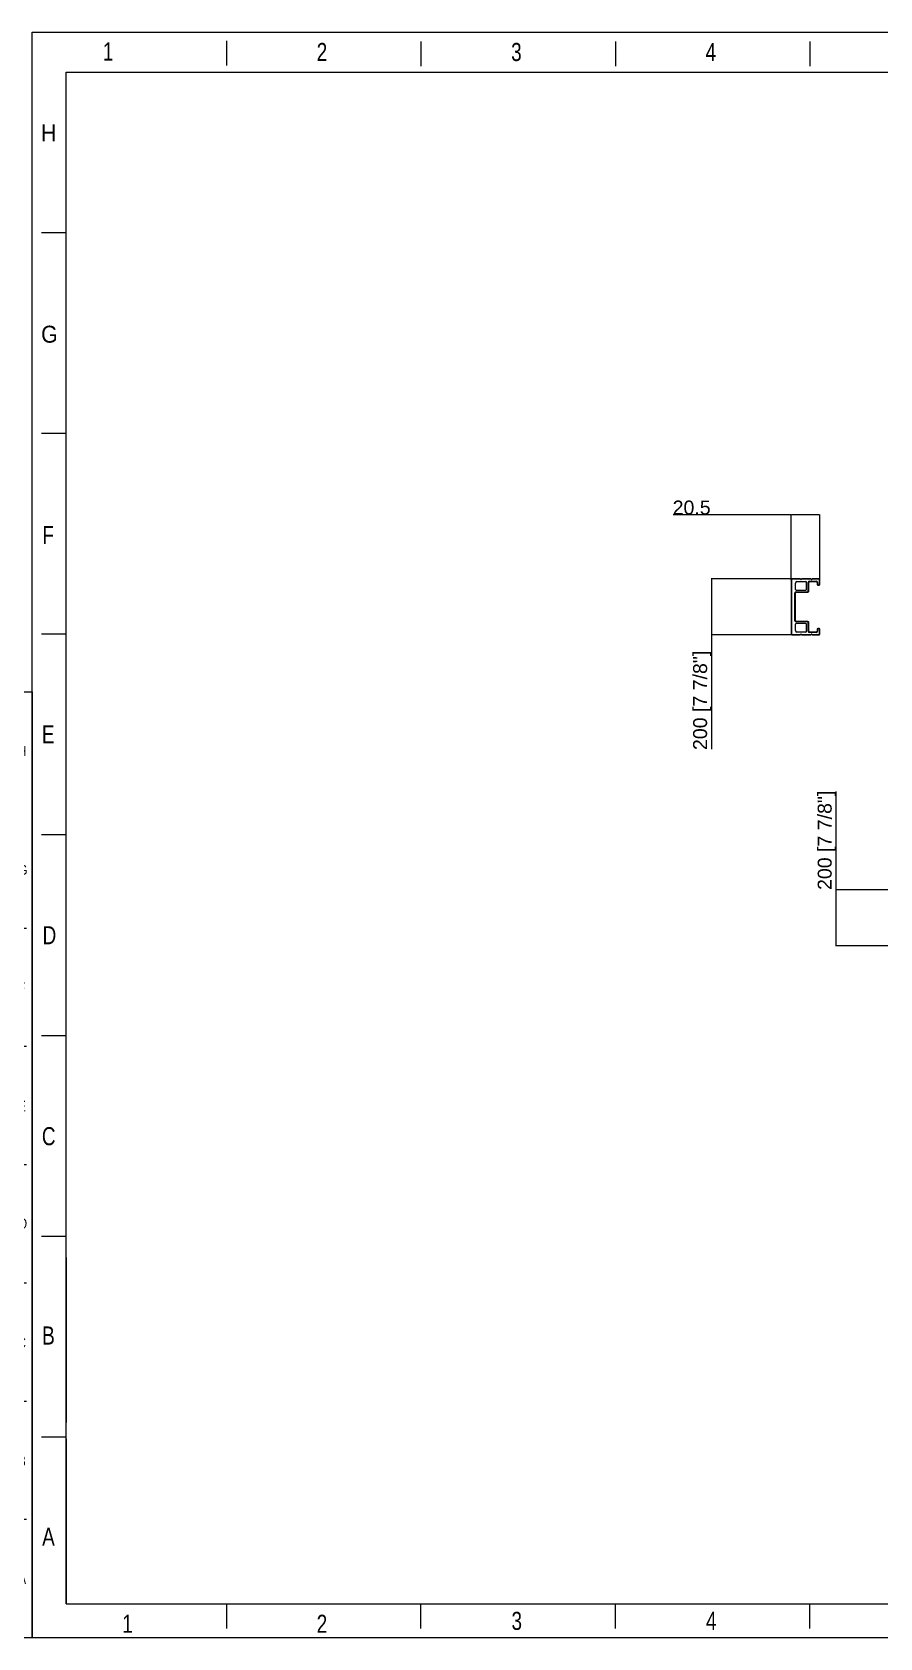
# Model space of a CAD drawing. Header units: millimetres. Extents: x -1070 to 42146, y 1440 to 12921.
# Drawn here: x 8763 to 11796, y 1440 to 7180 of the extents above; entities that cross this region are included whole.
import ezdxf

# ---------------------------------------------------------------- set-up
doc = ezdxf.new("R2010")
doc.units = ezdxf.units.MM
doc.layers.add('DIM', color=4, linetype='Continuous')
doc.layers.add('图框', color=7, linetype='Continuous')
doc.styles.add('CKSTANDARD', font='arial.ttf')
doc.styles.add('Roamns', font='romans.shx')
doc.styles.get("Standard").update_dxf_attribs({"font": 'arial.ttf'})
doc.dimstyles.new('ISO-25', dxfattribs={"dimtxt": 50, "dimasz": 2.5, "dimexe": 1.25, "dimexo": 0.625, "dimtad": 1, "dimtxsty": 'Standard', "dimcen": 2.5, "dimadec": 0, "dimazin": 0, "dimtfac": 1, "dimtmove": 0, "dimatfit": 3, "dimfxl": 1, "dimarcsym": 0})

# ---------------------------------------------------------------- blocks, each defined once
blk = doc.blocks.new('A$C7F980674')
at = {"layer": 'DIM'}
h = blk.add_hatch(color=0, dxfattribs=at)
h.paths.add_polyline_path([(7.072382140899999e-05, 14.43823848652391), (17.54018542246194, 49.09321739150072), (32.43710042510065, 49.09321739150072), (48.55284257268067, 14.43823848652391), (37.85417935127042, 14.43823848652391), (34.52331861507264, 21.47508279329122), (15.18332810379797, 21.47508279329122), (11.78696234113886, 14.43823848652391)])
h.paths.add_polyline_path([(24.94748300875654, 41.70518833840833), (18.4432997739641, 28.22933563047082), (31.32622136492865, 28.22933563047082)], flags=16)
h = blk.add_hatch(color=0, dxfattribs=at)
edge = h.paths.add_edge_path()
edge.add_arc((102.73004367057, 13.90886456904809), 4.008224344635951, 268.9921655110325, 361.5919063077861)
edge.add_arc((99.15354010349256, 13.8520860173212), 7.585044519850372, 1.270112135883178, 51.07851824680055)
edge.add_arc((307.8846824545763, 226.7410586670685), 290.5958996836599, 223.1994758205292, 225.4213170999201, ccw=False)
edge.add_arc((110.0181443910987, 42.41204420301801), 20.20419257147762, 160.1829900287513, 226.2534819823607, ccw=False)
edge.add_line((91.01044081093276, 49.26161368391513), (102.8060160324094, 49.26161368391513))
edge.add_arc((108.2666153697937, 42.83305403733538), 8.434721350051746, 130.3455086857447, 201.7414345435993)
edge.add_arc((128.4138673179259, 54.80693761470138), 31.79540957994945, 208.3500157259416, 232.6470193688833)
edge.add_arc((94.72388420018251, 12.01322233724932), 22.67708241663319, 1.6072526751569853, 50.5832628822302, ccw=False)
edge.add_arc((105.8459691270836, 11.59352122360906), 11.59424323095258, -89.35383752252329, 5.224491977119385, ccw=False)
edge.add_line((105.9767223201925, 1.52956708916e-05), (89.85622180037899, 1.52956708916e-05))
edge.add_line((89.85622180037899, 1.52956708916e-05), (89.85622180037899, 9.9012602990897))
edge.add_line((89.85622180037899, 9.9012602990897), (102.6595425193372, 9.9012602990897))
edge = h.paths.add_edge_path()
edge.add_arc((171.7675726878224, 35.99111448746953), 5.592045124112526, 4.242312034283134, 157.3807249757777)
edge.add_line((166.6056627364887, 38.14184792619381), (166.6056627364887, 14.68336624098083))
edge.add_line((166.6056627364887, 14.68336624098083), (158.2999845909944, 14.68336624098083))
edge.add_line((158.2999845909944, 14.68336624098083), (158.2999845909944, 48.98261023246597))
edge.add_line((158.2999845909944, 48.98261023246597), (166.6056627364887, 48.98261023246597))
edge.add_line((166.6056627364887, 48.98261023246597), (166.6056627364887, 44.54051251930104))
edge.add_arc((175.059291137004, 37.22529775423028), 11.17927547709232, 0.8903209452371925, 139.1292395527885, ccw=False)
edge.add_line((186.2372169588634, 37.39900588159253), (186.2372169588634, 14.59949883442459))
edge.add_line((186.2372169588634, 14.59949883442459), (177.3442962794797, 14.59949883442459))
edge.add_line((177.3442962794797, 14.59949883442459), (177.3442962794797, 36.40478422593151))
edge = h.paths.add_edge_path(flags=16)
edge.add_arc((136.4442843357392, 32.77929143981055), 9.435952450654392, 49.48403791523462, 192.8465811329278)
edge.add_line((127.2445240183151, 30.68129030702039), (142.5744439341942, 39.9527384458579))
edge = h.paths.add_edge_path()
edge.add_arc((138.324037688988, 35.05001054707828), 12.98520101557842, 229.4306864689146, 313.987557062781)
edge.add_line((147.3422875163669, 25.70727992560023), (151.5778032950766, 19.0634939338488))
edge.add_arc((136.8676456241519, 38.39878950785715), 24.29490468469704, 268.4242694583239, 307.2636236800371, ccw=False)
edge.add_arc((136.1995790051587, 31.76485599069565), 17.65178410925637, 90, 269.99999999833244, ccw=False)
edge.add_arc((136.9909520029032, 31.53144809733931), 17.90269153484251, 25.559083157673115, 92.53353593303888, ccw=False)
edge.add_line((153.1417016008636, 39.25541415211593), (129.8788853118894, 25.18619552736891))
at = {"layer": '图框'}
h = blk.add_hatch(color=30, dxfattribs=at)
edge = h.paths.add_edge_path(flags=0)
edge.add_line((64.32187787050498, 49.15013919285958), (64.32187787050498, 38.7695952337333))
edge.add_arc((68.06519958705758, 31.86908890660379), 7.850442347056839, -179.99999999998067, 118.47852907585141, ccw=False)
edge.add_line((60.21475723999902, 31.86908890659288), (60.21475723999902, 60.55619218834499))
edge.add_line((60.21475723999902, 60.55619218834545), (50.38336833377252, 60.55619218834545))
edge.add_line((50.38336833377252, 60.55619218834545), (50.38336833377252, 31.86908890659334))
edge.add_arc((68.06519958705758, 31.86908890660379), 17.6818312532899, 180.0000000000095, 462.2222539588729)
at = {"layer": '图框', "color": 7, "linetype": 'Continuous'}
for p, q in [((7.072382140899999e-05, 14.43823848652391), (17.54018542246194, 49.09321739150072)), ((17.54018542246194, 49.09321739150072), (32.43710042510065, 49.09321739150072)), ((24.94748300875654, 41.70518833840833), (18.4432997739641, 28.22933563047082)), ((31.32622136492865, 28.22933563047082), (24.94748300875654, 41.70518833840833)), ((32.43710042510065, 49.09321739150072), (48.55284257268067, 14.43823848652391)), ((91.01044081093276, 49.26161368391513), (102.8060160324094, 49.26161368391513)), ((127.2445240183151, 30.68129030702039), (142.5744439341942, 39.9527384458579)), ((153.1417016008636, 39.25541415211593), (129.8788853118894, 25.18619552736891)), ((158.2999845909944, 48.98261023246597), (166.6056627364887, 48.98261023246597)), ((158.2999845909944, 14.68336624098083), (158.2999845909944, 48.98261023246597)), ((166.6056627364887, 48.98261023246597), (166.6056627364887, 44.54051251930104)), ((166.6056627364887, 38.14184792619381), (166.6056627364887, 14.68336624098083)), ((177.3442962794797, 14.59949883442459), (177.3442962794797, 36.40478422593151)), ((186.2372169588634, 37.39900588159253), (186.2372169588634, 14.59949883442459)), ((11.78696234113886, 14.43823848652391), (7.072382140899999e-05, 14.43823848652391)), ((15.18332810379797, 21.47508279329122), (11.78696234113886, 14.43823848652391)), ((34.52331861507264, 21.47508279329122), (15.18332810379797, 21.47508279329122)), ((18.4432997739641, 28.22933563047082), (31.32622136492865, 28.22933563047082)), ((37.85417935127042, 14.43823848652391), (34.52331861507264, 21.47508279329122)), ((48.55284257268067, 14.43823848652391), (37.85417935127042, 14.43823848652391)), ((89.85622180037899, 9.9012602990897), (102.6595425193372, 9.9012602990897)), ((89.85622180037899, 1.52956708916e-05), (89.85622180037899, 9.9012602990897)), ((105.9767223201925, 1.52956708916e-05), (89.85622180037899, 1.52956708916e-05)), ((147.3422875163669, 25.70727992560023), (151.5778032950766, 19.0634939338488)), ((166.6056627364887, 14.68336624098083), (158.2999845909944, 14.68336624098083)), ((186.2372169588634, 14.59949883442459), (177.3442962794797, 14.59949883442459))]:
    blk.add_line(p, q, dxfattribs=at)
at = {"layer": '图框', "color": 30}
for p, q in [((60.21475723999902, 60.55619218834545), (50.38336833377252, 60.55619218834545)), ((50.38336833377252, 60.55619218834545), (50.38336833377252, 31.86908890659288)), ((60.21475723999902, 31.86908890659288), (60.21475723999902, 60.55619218834545)), ((64.32187787050498, 49.15013919285047), (64.32187787050498, 38.76959523373262))]:
    blk.add_line(p, q, dxfattribs=at)
at = {"layer": '图框', "color": 30, "linetype": 'Continuous'}
for p, q in [((50.38336833377252, 60.55619218834545), (60.21475723999902, 60.55619218834545)), ((50.38336833377252, 31.86908890659288), (50.38336833377252, 60.55619218834545)), ((60.21475723999902, 60.55619218834545), (60.21475723999902, 31.86908890659288)), ((64.32187787050498, 38.76959523373262), (64.32187787050498, 49.15013919285047))]:
    blk.add_line(p, q, dxfattribs=at)
at = {"layer": '图框', "color": 30}
for radius, end in [(17.68183125329058, 102.2222539587313), (7.850442347058727, 118.4785290759734)]:
    blk.add_arc((68.06519958705758, 31.86908890660379), radius, 180, end, dxfattribs=at)
at = {"layer": '图框', "color": 30, "linetype": 'Continuous'}
for radius, end in [(17.68183125329058, 102.2222539587313), (7.850442347058727, 118.4785290759734)]:
    blk.add_arc((68.06519958705758, 31.86908890660379), radius, 180, end, dxfattribs=at)
at = {"layer": '图框', "color": 7, "linetype": 'Continuous'}
for centre, radius, start, end in [((110.0181443910987, 42.41204420301801), 20.20419257147762, 160.1829900287512, 226.2534819823607), ((108.2666153697937, 42.83305403733538), 8.434721350051746, 130.3455086857447, 201.7414345435993), ((128.4138673179259, 54.80693761470138), 31.79540957994945, 208.3500157259416, 232.6470193688833), ((136.1995790051587, 31.76485599069565), 17.65178410925637, 90, 269.9999999983326), ((136.4442843357392, 32.77929143981055), 9.435952450654392, 49.48403791523462, 192.8465811329278), ((136.9909520029032, 31.53144809733931), 17.90269153484251, 25.55908315767311, 92.53353593303889), ((175.059291137004, 37.22529775423028), 11.17927547709232, 0.890320945237155, 139.1292395527885), ((171.7675726878224, 35.99111448746953), 5.592045124112526, 4.242312034283134, 157.3807249757777), ((307.8846824545763, 226.7410586670685), 290.5958996836599, 223.1994758205292, 225.4213170999201), ((102.73004367057, 13.90886456904809), 4.008224344635951, 268.9921655110325, 1.591906307786035), ((99.15354010349256, 13.8520860173212), 7.585044519850372, 1.270112135883178, 51.07851824680055), ((105.8459691270836, 11.59352122360906), 11.59424323095258, 270.6461624774767, 5.224491977119398), ((94.72388420018251, 12.01322233724932), 22.67708241663319, 1.607252675157019, 50.58326288223009), ((138.324037688988, 35.05001054707828), 12.98520101557842, 229.4306864689146, 313.987557062781), ((136.8676456241519, 38.39878950785715), 24.29490468469704, 268.4242694583239, 307.2636236800372)]:
    blk.add_arc(centre, radius, start, end, dxfattribs=at)
blk = doc.blocks.new('standard template')
for p, q in [((3074.190701470609, 30738.92613676272), (3074.190701470609, 30336.17438674748)), ((6245.860732835789, 30728.1549699337), (6245.860732835789, 30325.40321991846)), ((9417.530764200956, 30728.1549699337), (9417.530764200956, 30325.40321991846)), ((12589.20079556617, 30728.1549699337), (12589.20079556617, 30325.40321991846)), ((15760.87082693094, 30728.1549699337), (15760.87082693094, 30325.40321991846)), ((18932.5408582965, 30728.1549699337), (18932.5408582965, 30325.40321991846)), ((22104.21088966171, 30728.1549699337), (22104.21088966171, 30325.40321991846)), ((25275.88092102688, 30728.1549699337), (25275.88092102688, 30325.40321991846)), ((28447.55095239169, 30728.1549699337), (28447.55095239169, 30325.40321991846)), ((31619.22098375725, 30728.1549699337), (31619.22098375725, 30325.40321991846)), ((34790.89101512246, 30728.1549699337), (34790.89101512246, 30325.40321991846)), ((456.3043263761064, 27606.82890732049), (53.55257636127499, 27606.82890732049)), ((456.3043263761064, 24334.47093845161), (53.55257636127499, 24334.47093845161)), ((37811.52914023175, 24334.47093845161), (37408.77739021767, 24334.47093845161)), ((456.3043263761064, 21062.11296958276), (53.55257636127499, 21062.11296958276)), ((37811.52914023175, 21062.11296958276), (37408.77739021767, 21062.11296958276)), ((456.3043263761064, 17789.75500071395), (53.55257636127499, 17789.75500071395)), ((37811.52914023175, 17789.75500071395), (37408.77739021767, 17789.75500071395)), ((456.3043263761064, 14517.39703184522), (53.55257636127499, 14517.39703184522)), ((37811.52914023175, 14517.39703184522), (37408.77739021767, 14517.39703184522)), ((456.3043263761064, 11245.03906297615), (53.55257636127499, 11245.03906297615)), ((37811.52914023175, 11245.03906297615), (37408.77739021767, 11245.03906297615)), ((456.300425046742, 10901.22604542631), (456.300425046742, 8211.201242349774)), ((456.3004752233974, 8211.201212888738), (456.3004752233974, 10446.47198841445)), ((456.3043263761064, 6313.421278906272), (456.3043263761064, 10291.40399309728)), ((23856.97153506272, 8795.713564875037), (37408.778564428, 8795.713564875037)), ((456.3043263761064, 7972.681094107501), (53.55257636127499, 7972.681094107501)), ((456.3004250463636, 7944.132492350995), (456.3004250463636, 5254.107689274441)), ((23856.97153506272, 8093.130701303396), (37408.778564428, 8093.130701303396)), ((27245.81191601179, 8093.130701303396), (27245.81191601179, 5254.107439613468)), ((37811.52914023175, 7972.681094107501), (37408.77739021767, 7972.681094107501)), ((23856.97153506272, 7383.374122341703), (37408.778564428, 7383.374122341703)), ((23856.97153506272, 6673.618568779083), (37408.778564428, 6673.618568779083)), ((30632.87504974536, 6673.618568779083), (30632.87504974536, 5254.107522819249)), ((34020.82680708668, 6673.618568779084), (34020.82689442195, 5254.107606046864)), ((23856.97153506272, 5963.863516895812), (37408.778564428, 5963.863516895812)), ((456.3043263761064, 5254.106781508859), (37408.77739021767, 5254.107689274438)), ((3074.190701470609, 5254.106781508859), (3074.190701470609, 4851.355031493431)), ((6245.860732835789, 4851.355031494943), (6245.860732835789, 5254.106781508859)), ((9417.530764200956, 4851.355031494943), (9417.530764200956, 5254.106781508859)), ((12589.20079556617, 4851.355031494943), (12589.20079556617, 5254.106781508859)), ((15760.87082693094, 4851.355031494943), (15760.87082693094, 5254.106781508859)), ((18932.5408582965, 4851.355031494943), (18932.5408582965, 5254.106781508859)), ((22104.21088966208, 4851.355031494943), (22104.21088966208, 5254.106781508859)), ((25275.88092102688, 4851.355031494943), (25275.88092102688, 5254.106781508859)), ((28447.55095239169, 4851.355031494943), (28447.55095239169, 5254.106781508859)), ((31619.22098375725, 4851.355031494943), (31619.22098375725, 5254.106781508859)), ((34790.89101512246, 4851.355031494943), (34790.89101512246, 5254.106781508859))]:
    blk.add_line(p, q)
at = {"color": 7}
for p, q in [((23856.97153506272, 8795.713564875037), (23856.97153506272, 5963.862502516924)), ((28855.9334232351, 8795.71354967167), (31733.56329402495, 8795.71354967167)), ((23856.97036085204, 5963.862847771017), (23856.97036085204, 5254.106781508859))]:
    blk.add_line(p, q, dxfattribs=at)
blk.add_lwpolyline([(37962.56104648763, 4700.323125238685), (-97.47932989458059, 4700.323125238685), (-97.47932989458059, 30879.18687618916), (37962.56104648763, 30879.18687618916)], close=True)
for points in [[(456.3043263761064, 6673.618914033166), (456.3043263761064, 5963.862847771017), (456.3043263761064, 5254.106781508859), (456.3043263761064, 30225.88892618673), (37408.77739021536, 30225.88892618673), (37408.77739021536, 5254.106781508857)], [(456.3043263761064, 9630.712467108502), (456.3043263761064, 8920.956400846337), (456.3043263761064, 8211.200334584175)]]:
    blk.add_lwpolyline(points, dxfattribs=at)
at = {"color": 0, "xscale": 8.255519999999997, "yscale": 8.255519999999997, "zscale": 8.255519999999997}
blk.add_blockref('A$C7F980674', (26192.34157000923, 8194.850301169268), dxfattribs=at)
at = {"style": 'CKSTANDARD'}
for s, height, width, p in [('1', 294.7531236609044, 0.75, (1055.476703909662, 30416.07482049645)), ('2', 294.7531236609044, 0.75, (4544.658221059041, 30407.94328304912)), ('3', 294.7531236609044, 0.75, (7716.32825242424, 30407.94328304912)), ('4', 294.7531236609044, 0.75, (10887.99828378939, 30407.94328304912)), ('5', 294.7531236609044, 0.75, (14059.66831515458, 30407.94328304912)), ('6', 294.7531236609044, 0.75, (17231.3383465194, 30407.94328304912)), ('7', 294.7531236609044, 0.75, (20403.00837788457, 30407.94328304912)), ('8', 294.7531236609044, 0.75, (23574.67840924976, 30407.94328304912)), ('9', 294.7531236609044, 0.75, (26746.34844061533, 30407.94328304912)), ('10', 294.7531236609044, 0.75, (29918.01847198012, 30407.94328304912)), ('11', 294.7531236609044, 0.75, (33089.68850334453, 30407.94328304912)), ('12', 294.7531236609044, 0.75, (36261.35853471048, 30407.94328304912)), ('H', 276.0202481760377, 0.9, (46.73104431611136, 29097.04454678122)), ('H', 276.0202481760377, 0.9, (37555.12210834264, 29101.5209753774)), ('G', 276.0202481760377, 0.9, (49.82316045530025, 25816.47206648935)), ('G', 276.0202481760377, 0.9, (37566.68859191013, 25816.63964223534)), ('F', 294.7531236609044, 0.75, (68.70134319661882, 22531.66826937476)), ('F', 294.7531236609044, 0.75, (37578.25507547724, 22543.32479266037)), ('E', 294.7531236609044, 0.75, (61.89326292580517, 19285.38030486752)), ('E', 294.7531236609044, 0.75, (37578.25507547724, 19270.00994308536)), ('D', 294.7531236609044, 0.75, (73.63787948818934, 16008.63228400944)), ('D', 294.7531236609044, 0.75, (37601.3880426126, 16019.82806064472)), ('C', 294.7531236609044, 0.75, (61.89326292580517, 12731.88426315152)), ('C', 294.7531236609044, 0.75, (37566.68859191013, 12723.38024393472)), ('B', 294.7531236609044, 0.75, (66.85692304384429, 9482.531306331097)), ('B', 294.7531236609044, 0.75, (37578.25507547724, 9450.065394360612)), ('A', 294.7531236609044, 0.75, (66.85692304384429, 6202.338559598616)), ('A', 294.7531236609044, 0.75, (37589.82155904549, 6188.317028351992)), ('1', 294.7531236609044, 0.75, (1372.988189693475, 4782.863188368605)), ('2', 294.7531236609044, 0.75, (4544.658221059041, 4782.863188368605)), ('3', 294.7531236609044, 0.75, (7722.420527026043, 4830.398885600231)), ('4', 294.7531236609044, 0.75, (10894.09055839121, 4830.398885600231)), ('5', 294.7531236609044, 0.75, (14065.76058975639, 4830.398885600231)), ('6', 294.7531236609044, 0.75, (17237.43062112159, 4830.398885600231)), ('7', 294.7531236609044, 0.75, (20409.10065248676, 4830.398885600231)), ('8', 294.7531236609044, 0.75, (23580.77068385195, 4830.398885600231)), ('9', 294.7531236609044, 0.75, (26752.44071521712, 4830.398885600231)), ('10', 294.7531236609044, 0.75, (29924.11074658232, 4830.398885600231)), ('11', 294.7531236609044, 0.75, (33095.7807779475, 4830.398885600231)), ('12', 294.7531236609044, 0.75, (36267.45080931267, 4830.398885600231))]:
    blk.add_text(s, height=height, dxfattribs=dict(at, width=width)).set_placement(p)
at = {"char_height": 284.520887302088, "attachment_point": 1, "style": 'Roamns'}
for s, insert, width in [('{\\fArial|b0|i0|c0|p34;ABSEN INC.}', (28971.93233673383, 8589.519935694101), 3912.014128152973), ('{\\fArial|b0|i0|c0|p34;PAGE TITLE}', (24469.27002041139, 7876.177268086687), 3912.014128152973), ('{\\fArial|b0|i0|c0|p34;PROJECT NAME}', (24075.34686825149, 7170.007803169789), 3305.733494093198), ('{\\fArial|b0|i0|c0|p34;DRAWN BY}', (24469.27002041139, 6456.665135562374), 3912.014128152973), ('{\\fArial|b0|i0|c0|p34;VERSION}', (31457.34323196745, 6456.665135562374), 3912.014128152973), ('{\\fArial|b0|i0|c0|p34;DATE}', (25007.6770378442, 5746.910083679103), 3912.014128152973), ('{\\fArial|b0|i0|c0|p34;PAGE}', (31790.67484066828, 5746.909612582457), 3912.014128152973)]:
    blk.add_mtext(s, dxfattribs=dict(at, insert=insert, width=width))
at = {"style": 'Roamns'}
for tag, p in [('PAGE_NAME', (27465.9633492592, 7593.658508723252)), ('PROJECT_NAME', (27465.9633492592, 6883.902955160633)), ('DRAWN_NAME', (27465.9633492592, 6174.147903277361)), ('VERSION', (34240.97828400169, 6174.147903277361)), ('SELECT_DATA', (27465.9633492592, 5464.391825995019)), ('PAGE_NUMBER', (34240.97828400169, 5464.391992428408))]:
    blk.add_attdef(tag, p, '', height=284.520887302088, dxfattribs=at)
blk = doc.blocks.new('*D179')
at = {"layer": 'Defpoints', "color": 0, "transparency": 16777216}
for p in [(11481.03566012705, 5225.720509205348), (11193.11486885835, 5025.720509206121), (11481.03566012705, 5025.720509206121)]:
    blk.add_point(p, dxfattribs=at)
at = {"layer": 'DIM', "color": 0, "lineweight": -2, "transparency": 16777216}
for p, q in [((11480.41066012705, 5225.720509205348), (11191.86486885835, 5225.720509205348)), ((11193.11486885835, 5223.220509205348), (11193.11486885835, 5028.220509206121)), ((11480.41066012705, 5025.720509206121), (11191.86486885835, 5025.720509206121)), ((11193.11486885835, 5025.720509206121), (11193.11486885835, 4616.397958427342))]:
    blk.add_line(p, q, dxfattribs=at)
at = {"layer": 'DIM', "color": 0, "transparency": 16777216}
for points in [[(11192.69820219168, 5223.220509205348), (11193.53153552501, 5223.220509205348), (11193.11486885835, 5225.720509205348)], [(11192.69820219168, 5028.220509206121), (11193.53153552501, 5028.220509206121), (11193.11486885835, 5025.720509206121)]]:
    blk.add_solid(points, dxfattribs=at)
at = {"layer": 'DIM', "color": 0, "lineweight": -3, "transparency": 16777216, "insert": (11160.12288386517, 4791.187351333204), "char_height": 50, "attachment_point": 5, "rotation": 90}
blk.add_mtext('200 [7 7/8"]', dxfattribs=at)
blk = doc.blocks.new('*D187')
at = {"layer": 'Defpoints', "color": 0, "transparency": 16777216}
for p in [(11478.53566012296, 5454.167032430578), (11478.53566012296, 5220.398934051718), (11581.03566012646, 5220.398934051718)]:
    blk.add_point(p, dxfattribs=at)
at = {"layer": 'DIM', "color": 0, "lineweight": -2, "transparency": 16777216}
for p, q in [((11478.53566012296, 5454.167032430578), (11056.2530884995, 5454.167032430578)), ((11478.53566012296, 5221.023934051718), (11478.53566012296, 5455.417032430578)), ((11578.53566012646, 5454.167032430578), (11481.03566012296, 5454.167032430578)), ((11581.03566012646, 5221.023934051718), (11581.03566012646, 5455.417032430578))]:
    blk.add_line(p, q, dxfattribs=at)
at = {"layer": 'DIM', "color": 0, "transparency": 16777216}
for points in [[(11481.03566012296, 5454.583699097245), (11481.03566012296, 5453.750365763911), (11478.53566012296, 5454.167032430578)], [(11578.53566012646, 5454.583699097245), (11578.53566012646, 5453.750365763911), (11581.03566012646, 5454.167032430578)]]:
    blk.add_solid(points, dxfattribs=at)
at = {"layer": 'DIM', "color": 0, "lineweight": -3, "transparency": 16777216, "insert": (11122.43061237398, 5480.320681816663), "char_height": 50, "attachment_point": 5}
blk.add_mtext('20.5', dxfattribs=at)
blk = doc.blocks.new('*D188')
at = {"layer": 'Defpoints', "color": 0, "transparency": 16777216}
for p in [(11638.73563856502, 4113.678284217769), (11880.68699901701, 4113.678284217769), (11880.68699901701, 3913.678284218569)]:
    blk.add_point(p, dxfattribs=at)
at = {"layer": 'DIM', "color": 0, "lineweight": -2, "transparency": 16777216}
for p, q in [((11638.73563856502, 4113.678284217769), (11638.73563856502, 4465.757070029502)), ((11880.06199901701, 4113.678284217769), (11637.48563856502, 4113.678284217769)), ((11638.73563856502, 3916.178284218569), (11638.73563856502, 4111.178284217769)), ((11880.06199901701, 3913.678284218569), (11637.48563856502, 3913.678284218569))]:
    blk.add_line(p, q, dxfattribs=at)
at = {"layer": 'DIM', "color": 0, "transparency": 16777216}
for points in [[(11638.31897189836, 4111.178284217769), (11639.15230523169, 4111.178284217769), (11638.73563856502, 4113.678284217769)], [(11638.31897189836, 3916.178284218569), (11639.15230523169, 3916.178284218569), (11638.73563856502, 3913.678284218569)]]:
    blk.add_solid(points, dxfattribs=at)
at = {"layer": 'DIM', "color": 0, "lineweight": -3, "transparency": 16777216, "insert": (11605.74365357184, 4290.967677123631), "char_height": 50, "attachment_point": 5, "rotation": 90}
blk.add_mtext('200 [7 7/8"]', dxfattribs=at)

msp = doc.modelspace()

# ---------------------------------------------------------------- linework, layer by layer
at = {"layer": 'DIM', "color": 7, "lineweight": -3}
for p, q in [((11481.03566012705, 5224.220509208153), (11481.03566012705, 5225.72050920533)), ((11511.03566012181, 5225.72050920533), (11481.03566012705, 5225.72050920533)), ((11512.53566011913, 5224.220509208153), (11481.03566012705, 5224.220509208153)), ((11512.82855333596, 5223.927615991506), (11511.03566012181, 5225.72050920533)), ((11514.24276691581, 5223.927615991506), (11516.03566012938, 5225.72050920533)), ((11550.03566012553, 5224.220509208153), (11514.53566013205, 5224.220509208153)), ((11548.53566012821, 5225.72050920533), (11516.03566012938, 5225.72050920533)), ((11550.32855334236, 5223.927615991506), (11548.53566012821, 5225.72050920533)), ((11551.7427668966, 5223.927615991506), (11553.53566013578, 5225.72050920533)), ((11578.53566012297, 5224.220509208153), (11552.03566013846, 5224.220509208153)), ((11578.53566012297, 5225.72050920533), (11553.53566013578, 5225.72050920533)), ((11578.53566012297, 5224.220509208153), (11578.53566012297, 5225.72050920533)), ((11478.53566012297, 5223.220509201547), (11478.53566012297, 5028.220509209914)), ((11480.03566012029, 5223.220509201547), (11478.53566012297, 5223.220509201547)), ((11480.03566012029, 5223.220509201547), (11480.03566012029, 5028.220509209914)), ((11492.0356601239, 5075.720509205948), (11492.0356601239, 5175.720509205512)), ((11492.0356601239, 5175.720509205512), (11493.53566012064, 5175.720509205512)), ((11493.53566012064, 5188.220509199145), (11493.53566012064, 5210.720509207913)), ((11493.53566012064, 5075.720509205948), (11493.53566012064, 5175.720509205512)), ((11496.03566012472, 5185.720509195362), (11531.03566012646, 5185.720509195362)), ((11496.03566012472, 5179.720509206545), (11496.03566012472, 5178.220509209332)), ((11496.03566012472, 5179.720509206545), (11538.53566013869, 5179.720509206545)), ((11496.03566012472, 5178.220509209332), (11538.53566013869, 5178.220509209332)), ((11498.53566012821, 5215.720509215553), (11531.03566012646, 5215.720509215553)), ((11533.53566013112, 5188.220509199145), (11533.53566013112, 5213.220509211696)), ((11538.53566013869, 5179.720509206545), (11538.53566013869, 5178.220509209332)), ((11539.53566011983, 5180.720509213115), (11539.53566011983, 5213.220509211696)), ((11539.53566011983, 5213.220509211696), (11541.03566011657, 5213.220509211696)), ((11539.53566011983, 5180.720509213115), (11541.03566011657, 5180.720509213115)), ((11541.03566011657, 5180.720509213115), (11541.03566011657, 5213.220509211696)), ((11543.53566012064, 5217.22050921273), (11543.53566012064, 5215.720509215553)), ((11543.53566012064, 5217.22050921273), (11568.53566013287, 5217.22050921273)), ((11543.53566012064, 5215.720509215553), (11568.53566013287, 5215.720509215553)), ((11568.53566013287, 5217.22050921273), (11568.53566013287, 5215.720509215553)), ((11571.03566013694, 5213.220509211696), (11571.03566013694, 5205.72050920031)), ((11572.53566013426, 5213.220509211696), (11571.03566013694, 5213.220509211696)), ((11572.53566013426, 5205.72050920031), (11571.03566013694, 5205.72050920031)), ((11572.53566013426, 5213.220509211696), (11572.53566013426, 5205.72050920031)), ((11573.53566011541, 5204.720509219096), (11573.53566011541, 5203.220509196526)), ((11573.53566011541, 5204.720509219096), (11578.53566012297, 5204.720509219096)), ((11573.53566011541, 5203.220509196526), (11578.53566012297, 5203.220509196526)), ((11578.53566012297, 5204.720509219096), (11578.53566012297, 5203.220509196526)), ((11579.53566012972, 5205.72050920031), (11579.53566012972, 5223.220509201547)), ((11579.53566012972, 5223.220509201547), (11581.03566012646, 5223.220509201547)), ((11579.53566012972, 5205.72050920031), (11581.03566012646, 5205.72050920031)), ((11581.03566012646, 5205.72050920031), (11581.03566012646, 5223.220509201547)), ((11492.0356601239, 5075.720509205948), (11493.53566012064, 5075.720509205948)), ((11493.53566012064, 5040.720509203547), (11493.53566012064, 5063.220509212315)), ((11538.53566013869, 5073.220509202165), (11496.03566012472, 5073.220509202165)), ((11496.03566012472, 5071.720509204915), (11496.03566012472, 5073.220509202165)), ((11538.53566013869, 5071.720509204915), (11496.03566012472, 5071.720509204915)), ((11531.03566012646, 5065.720509216098), (11496.03566012472, 5065.720509216098)), ((11533.53566013112, 5038.220509199764), (11533.53566013112, 5063.220509212315)), ((11538.53566013869, 5071.720509204915), (11538.53566013869, 5073.220509202165)), ((11539.53566011983, 5070.720509198345), (11541.03566011657, 5070.720509198345)), ((11539.53566011983, 5038.220509199764), (11539.53566011983, 5070.720509198345)), ((11541.03566011657, 5038.220509199764), (11541.03566011657, 5070.720509198345)), ((11480.03566012029, 5028.220509209914), (11478.53566012297, 5028.220509209914)), ((11481.03566012705, 5027.220509203307), (11512.53566011913, 5027.220509203307)), ((11481.03566012705, 5027.220509203307), (11481.03566012705, 5025.72050920613)), ((11481.03566012705, 5025.72050920613), (11511.03566012181, 5025.72050920613)), ((11531.03566012646, 5035.720509195908), (11498.53566012821, 5035.720509195908)), ((11511.03566012181, 5025.72050920613), (11512.82855333596, 5027.513402419954)), ((11516.03566012938, 5025.72050920613), (11514.24276691581, 5027.513402419954)), ((11514.53566013205, 5027.220509203307), (11550.03566012553, 5027.220509203307)), ((11516.03566012938, 5025.72050920613), (11548.53566012821, 5025.72050920613)), ((11539.53566011983, 5038.220509199764), (11541.03566011657, 5038.220509199764)), ((11568.53566013287, 5035.720509195908), (11543.53566012064, 5035.720509195908)), ((11543.53566012064, 5034.220509198731), (11543.53566012064, 5035.720509195908)), ((11568.53566013287, 5034.220509198731), (11543.53566012064, 5034.220509198731)), ((11548.53566012821, 5025.72050920613), (11550.32855334236, 5027.513402419954)), ((11553.53566013578, 5025.72050920613), (11551.7427668966, 5027.513402419954)), ((11552.03566013846, 5027.220509203307), (11578.53566012297, 5027.220509203307)), ((11553.53566013578, 5025.72050920613), (11578.53566012297, 5025.72050920613)), ((11568.53566013287, 5034.220509198731), (11568.53566013287, 5035.720509195908)), ((11572.53566013426, 5045.720509211151), (11571.03566013694, 5045.720509211151)), ((11571.03566013694, 5045.720509211151), (11571.03566013694, 5038.220509199764)), ((11572.53566013426, 5038.220509199764), (11571.03566013694, 5038.220509199764)), ((11572.53566013426, 5045.720509211151), (11572.53566013426, 5038.220509199764)), ((11578.53566012297, 5048.220509214934), (11573.53566011541, 5048.220509214934)), ((11573.53566011541, 5046.720509217721), (11573.53566011541, 5048.220509214934)), ((11578.53566012297, 5046.720509217721), (11573.53566011541, 5046.720509217721)), ((11578.53566012297, 5046.720509217721), (11578.53566012297, 5048.220509214934)), ((11578.53566012297, 5027.220509203307), (11578.53566012297, 5025.72050920613)), ((11579.53566012972, 5045.720509211151), (11581.03566012646, 5045.720509211151)), ((11579.53566012972, 5028.220509209914), (11579.53566012972, 5045.720509211151)), ((11579.53566012972, 5028.220509209914), (11581.03566012646, 5028.220509209914)), ((11581.03566012646, 5028.220509209914), (11581.03566012646, 5045.720509211151))]:
    msp.add_line(p, q, dxfattribs=at)
for centre, radius, start, end in [((11481.03566012705, 5223.220509201547), 2.5000000038, 90, 180), ((11481.03566012705, 5223.220509201547), 1.0000000066, 90, 180), ((11513.53566012588, 5224.634722781539), 1.0000000066, 225.0000000000461, 314.999999999954), ((11551.03566013229, 5224.634722781539), 1.0000000066, 225.0000000000461, 314.999999999954), ((11578.53566012297, 5223.220509201547), 2.5000000038, 0, 90), ((11578.53566012297, 5223.220509201547), 1.0000000066, 0, 90), ((11496.03566012472, 5175.720509205512), 4.000000001, 90, 180), ((11498.53566012821, 5210.720509207913), 5.0000000076, 90, 180), ((11496.03566012472, 5188.220509199145), 2.5000000038, 180, 270), ((11496.03566012472, 5175.720509205512), 2.5000000038, 90, 180), ((11531.03566012646, 5213.220509211696), 2.5000000038, 0, 90), ((11531.03566012646, 5188.220509199145), 2.5000000038, 270, 0), ((11538.53566013869, 5180.720509213115), 2.5000000038, 270, 0), ((11538.53566013869, 5180.720509213115), 1.0000000066, 270, 0), ((11543.53566012064, 5213.220509211696), 4.000000001, 90, 180), ((11543.53566012064, 5213.220509211696), 2.5000000038, 90, 180), ((11568.53566013287, 5213.220509211696), 4.000000001, 0, 90), ((11568.53566013287, 5213.220509211696), 2.5000000038, 0, 90), ((11573.53566011541, 5205.72050920031), 2.5000000038, 180, 270), ((11573.53566011541, 5205.72050920031), 1.0000000066, 180, 270), ((11578.53566012297, 5205.72050920031), 2.5000000038, 270, 0), ((11578.53566012297, 5205.72050920031), 1.0000000066, 270, 0), ((11496.03566012472, 5075.720509205948), 4.000000001, 180, 270), ((11496.03566012472, 5075.720509205948), 2.5000000038, 180, 270), ((11496.03566012472, 5063.220509212315), 2.5000000038, 90, 180), ((11531.03566012646, 5063.220509212315), 2.5000000038, 0, 90), ((11538.53566013869, 5070.720509198345), 2.5000000038, 0, 90), ((11538.53566013869, 5070.720509198345), 1.0000000066, 0, 90), ((11481.03566012705, 5028.220509209914), 2.5000000038, 180, 270), ((11481.03566012705, 5028.220509209914), 1.0000000066, 180, 270), ((11498.53566012821, 5040.720509203547), 5.0000000076, 180, 270), ((11513.53566012588, 5026.806295655351), 1.0000000066, 45.00000000004606, 134.999999999954), ((11531.03566012646, 5038.220509199764), 2.5000000038, 270, 0), ((11543.53566012064, 5038.220509199764), 4.000000001, 180, 270), ((11543.53566012064, 5038.220509199764), 2.5000000038, 180, 270), ((11551.03566013229, 5026.806295655351), 1.0000000066, 45.00000000004606, 134.999999999954), ((11568.53566013287, 5038.220509199764), 4.000000001, 270, 0), ((11568.53566013287, 5038.220509199764), 2.5000000038, 270, 0), ((11573.53566011541, 5045.720509211151), 2.5000000038, 90, 180), ((11573.53566011541, 5045.720509211151), 1.0000000066, 90, 180), ((11578.53566012297, 5045.720509211151), 2.5000000038, 0, 90), ((11578.53566012297, 5045.720509211151), 1.0000000066, 0, 90), ((11578.53566012297, 5028.220509209914), 2.5000000038, 270, 0), ((11578.53566012297, 5028.220509209914), 1.0000000066, 270, 0)]:
    msp.add_arc(centre, radius, start, end, dxfattribs=at)

# ---------------------------------------------------------------- block references
at = {"lineweight": -3, "transparency": 33554595}
ref = msp.add_blockref('standard template', (8784.671636380383, 409.1177360749974), dxfattribs=dict(at, xscale=0.2192783291279346, yscale=0.2192783291279346, zscale=0.2192783291279346))
ref.add_attrib('PAGE_NAME', 'K PLUS Back Channel 500mm', (14807.36218749504, 2074.242485835955), dxfattribs={"height": 62.38926476959924, "style": 'Roamns'})
ref.add_attrib('DRAWN_NAME', 'Calvin.Lin', (14807.36218749504, 1762.974572094399), dxfattribs={"height": 62.38926476959924, "style": 'Roamns'})
ref.add_attrib('SELECT_DATA', '1_8_2026', (14807.36218749507, 1607.340445379531), dxfattribs={"height": 62.38926476959924, "style": 'Roamns'})
ref.add_attrib('VERSION', 'V1.0', (16292.9761422022, 1762.974572094399), dxfattribs={"height": 62.38926476959924, "style": 'Roamns'})
ref.add_attrib('PAGE_NUMBER', '3/5', (16292.9761422022, 1607.340481874761), dxfattribs={"height": 62.38926476959924, "style": 'Roamns'})
ref = msp.add_blockref('standard template', (3859.20584403526, 832.5982177308163), dxfattribs=dict(at, xscale=0.1291822930954513, yscale=0.1291822930954513, zscale=0.1291822930954513))
ref.add_attrib('PAGE_NAME', 'K PLUS 500x1000mm PANEL DETAIL', (7407.32197156818, 1813.564436871471), dxfattribs={"height": 36.75506065523621, "style": 'Roamns', "width": 0.97})
ref.add_attrib('DRAWN_NAME', 'Calvin.Lin', (7407.32197156818, 1630.188801786657), dxfattribs={"height": 36.75506065523621, "style": 'Roamns'})
ref.add_attrib('SELECT_DATA', '1_8_2026', (7407.32197156818, 1538.500884184891), dxfattribs={"height": 36.75506065523621, "style": 'Roamns'})
ref.add_attrib('VERSION', 'V1.0', (8282.533936594158, 1630.188801786657), dxfattribs={"height": 36.75506065523621, "style": 'Roamns'})
ref.add_attrib('PAGE_NUMBER', '2/5', (8282.533936594158, 1538.500905685138), dxfattribs={"height": 36.75506065523621, "style": 'Roamns'})

# ---------------------------------------------------------------- dimensions: what is measured, and where the dimension line sits
at = {"layer": 'DIM', "color": 7, "lineweight": -3}
dim = msp.add_linear_dim(base=(11478.53566012296, 5454.167032430578), p1=(11581.03566012646, 5220.398934051718), p2=(11478.53566012296, 5220.398934051718), text='20.5', dimstyle='ISO-25', dxfattribs=at)
dim.commit()
dim.dimension.update_dxf_attribs({"geometry": '*D187', "text_midpoint": (11122.43061237398, 5454.167032430578), "dimtype": 160})
dim = msp.add_linear_dim(base=(11193.11486885835, 5025.720509206121), p1=(11481.03566012705, 5225.720509205346), p2=(11481.03566012705, 5025.720509206119), angle=90, dimstyle='ISO-25', dxfattribs=at)
dim.commit()
dim.dimension.update_dxf_attribs({"geometry": '*D179', "text_midpoint": (11193.11486885835, 4791.187351333204), "dimtype": 160})
dim = msp.add_linear_dim(base=(11638.73563856502, 4113.678284217769), p1=(11880.68699901701, 3913.678284218568), p2=(11880.68699901701, 4113.678284217767), angle=90, dimstyle='ISO-25', dxfattribs=at)
dim.commit()
dim.dimension.update_dxf_attribs({"geometry": '*D188', "text_midpoint": (11605.74365357184, 4290.967677123631)})

doc.saveas('drawing.dxf')
